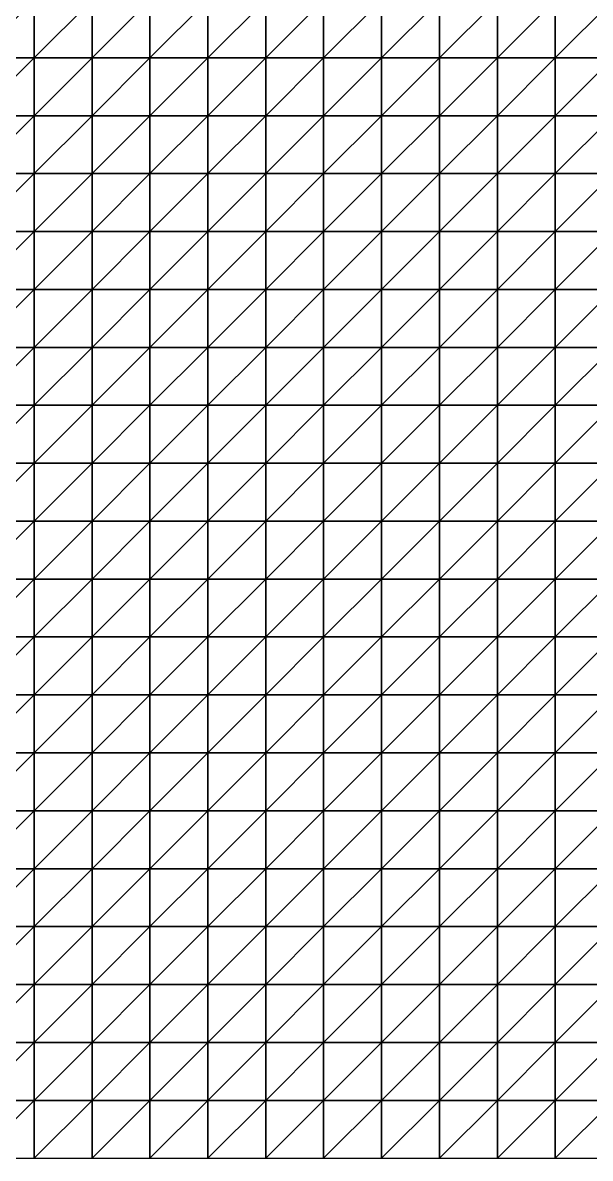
# Model space of a CAD drawing. Header units: metres. Extents: x 351000 to 353000, y 7455000 to 7457000.
# Drawn here: x 351245.1 to 351490.1, y 7455000 to 7455490.1 of the extents above; entities that cross this region are included whole.
import ezdxf

# ---------------------------------------------------------------- set-up
doc = ezdxf.new("R2010")
doc.units = ezdxf.units.M

msp = doc.modelspace()

# ---------------------------------------------------------------- linework, layer by layer
at = {"layer": 'BASE_OF_OXIDE_BOX'}
for points in [[(351225, 7455475, 1160.18), (351250, 7455475, 1161.74), (351250, 7455500, 1160.11)], [(351225, 7455475, 1160.18), (351250, 7455500, 1160.11), (351225, 7455500, 1158.8)], [(351250, 7455475, 1161.74), (351275, 7455475, 1166.23), (351275, 7455500, 1164.92)], [(351250, 7455475, 1161.74), (351275, 7455500, 1164.92), (351250, 7455500, 1160.11)], [(351275, 7455475, 1166.23), (351300, 7455475, 1173.02), (351300, 7455500, 1172.43)], [(351275, 7455475, 1166.23), (351300, 7455500, 1172.43), (351275, 7455500, 1164.92)], [(351300, 7455475, 1173.02), (351325, 7455475, 1180.7), (351325, 7455500, 1180.86)], [(351300, 7455475, 1173.02), (351325, 7455500, 1180.86), (351300, 7455500, 1172.43)], [(351325, 7455475, 1180.7), (351350, 7455475, 1187.52), (351350, 7455500, 1188.13)], [(351325, 7455475, 1180.7), (351350, 7455500, 1188.13), (351325, 7455500, 1180.86)], [(351350, 7455475, 1187.52), (351375, 7455475, 1192.04), (351375, 7455500, 1192.65)], [(351350, 7455475, 1187.52), (351375, 7455500, 1192.65), (351350, 7455500, 1188.13)], [(351375, 7455475, 1192.04), (351400, 7455475, 1193.83), (351400, 7455500, 1194)], [(351375, 7455475, 1192.04), (351400, 7455500, 1194), (351375, 7455500, 1192.65)], [(351400, 7455475, 1193.83), (351425, 7455475, 1193.56), (351425, 7455500, 1193.02)], [(351400, 7455475, 1193.83), (351425, 7455500, 1193.02), (351400, 7455500, 1194)], [(351425, 7455475, 1193.56), (351450, 7455475, 1192.74), (351450, 7455500, 1191.46)], [(351425, 7455475, 1193.56), (351450, 7455500, 1191.46), (351425, 7455500, 1193.02)], [(351450, 7455475, 1192.74), (351475, 7455475, 1192.99), (351475, 7455500, 1191.11)], [(351450, 7455475, 1192.74), (351475, 7455500, 1191.11), (351450, 7455500, 1191.46)], [(351475, 7455475, 1192.99), (351500, 7455475, 1195.15), (351500, 7455500, 1192.9)], [(351475, 7455475, 1192.99), (351500, 7455500, 1192.9), (351475, 7455500, 1191.11)], [(351225, 7455450, 1163.95), (351250, 7455450, 1165.42), (351250, 7455475, 1161.74)], [(351225, 7455450, 1163.95), (351250, 7455475, 1161.74), (351225, 7455475, 1160.18)], [(351250, 7455450, 1165.42), (351275, 7455450, 1169.06), (351275, 7455475, 1166.23)], [(351250, 7455450, 1165.42), (351275, 7455475, 1166.23), (351250, 7455475, 1161.74)], [(351275, 7455450, 1169.06), (351300, 7455450, 1174.51), (351300, 7455475, 1173.02)], [(351275, 7455450, 1169.06), (351300, 7455475, 1173.02), (351275, 7455475, 1166.23)], [(351300, 7455450, 1174.51), (351325, 7455450, 1180.74), (351325, 7455475, 1180.7)], [(351300, 7455450, 1174.51), (351325, 7455475, 1180.7), (351300, 7455475, 1173.02)], [(351325, 7455450, 1180.74), (351350, 7455450, 1186.4), (351350, 7455475, 1187.52)], [(351325, 7455450, 1180.74), (351350, 7455475, 1187.52), (351325, 7455475, 1180.7)], [(351350, 7455450, 1186.4), (351375, 7455450, 1190.33), (351375, 7455475, 1192.04)], [(351350, 7455450, 1186.4), (351375, 7455475, 1192.04), (351350, 7455475, 1187.52)], [(351375, 7455450, 1190.33), (351400, 7455450, 1192.14), (351400, 7455475, 1193.83)], [(351375, 7455450, 1190.33), (351400, 7455475, 1193.83), (351375, 7455475, 1192.04)], [(351400, 7455450, 1192.14), (351425, 7455450, 1192.4), (351425, 7455475, 1193.56)], [(351400, 7455450, 1192.14), (351425, 7455475, 1193.56), (351400, 7455475, 1193.83)], [(351425, 7455450, 1192.4), (351450, 7455450, 1192.43), (351450, 7455475, 1192.74)], [(351425, 7455450, 1192.4), (351450, 7455475, 1192.74), (351425, 7455475, 1193.56)], [(351450, 7455450, 1192.43), (351475, 7455450, 1193.63), (351475, 7455475, 1192.99)], [(351450, 7455450, 1192.43), (351475, 7455475, 1192.99), (351450, 7455475, 1192.74)], [(351475, 7455450, 1193.63), (351500, 7455450, 1196.74), (351500, 7455475, 1195.15)], [(351475, 7455450, 1193.63), (351500, 7455475, 1195.15), (351475, 7455475, 1192.99)], [(351225, 7455425, 1171.2), (351250, 7455425, 1172.38), (351250, 7455450, 1165.42)], [(351225, 7455425, 1171.2), (351250, 7455450, 1165.42), (351225, 7455450, 1163.95)], [(351250, 7455425, 1172.38), (351275, 7455425, 1174.76), (351275, 7455450, 1169.06)], [(351250, 7455425, 1172.38), (351275, 7455450, 1169.06), (351250, 7455450, 1165.42)], [(351275, 7455425, 1174.76), (351300, 7455425, 1178.23), (351300, 7455450, 1174.51)], [(351275, 7455425, 1174.76), (351300, 7455450, 1174.51), (351275, 7455450, 1169.06)], [(351300, 7455425, 1178.23), (351325, 7455425, 1182.22), (351325, 7455450, 1180.74)], [(351300, 7455425, 1178.23), (351325, 7455450, 1180.74), (351300, 7455450, 1174.51)], [(351325, 7455425, 1182.22), (351350, 7455425, 1185.86), (351350, 7455450, 1186.4)], [(351325, 7455425, 1182.22), (351350, 7455450, 1186.4), (351325, 7455450, 1180.74)], [(351350, 7455425, 1185.86), (351375, 7455425, 1188.37), (351375, 7455450, 1190.33)], [(351350, 7455425, 1185.86), (351375, 7455450, 1190.33), (351350, 7455450, 1186.4)], [(351375, 7455425, 1188.37), (351400, 7455425, 1189.51), (351400, 7455450, 1192.14)], [(351375, 7455425, 1188.37), (351400, 7455450, 1192.14), (351375, 7455450, 1190.33)], [(351400, 7455425, 1189.51), (351425, 7455425, 1189.81), (351425, 7455450, 1192.4)], [(351400, 7455425, 1189.51), (351425, 7455450, 1192.4), (351400, 7455450, 1192.14)], [(351425, 7455425, 1189.81), (351450, 7455425, 1190.44), (351450, 7455450, 1192.43)], [(351425, 7455425, 1189.81), (351450, 7455450, 1192.43), (351425, 7455450, 1192.4)], [(351450, 7455425, 1190.44), (351475, 7455425, 1192.59), (351475, 7455450, 1193.63)], [(351450, 7455425, 1190.44), (351475, 7455450, 1193.63), (351450, 7455450, 1192.43)], [(351475, 7455425, 1192.59), (351500, 7455425, 1196.85), (351500, 7455450, 1196.74)], [(351475, 7455425, 1192.59), (351500, 7455450, 1196.74), (351475, 7455450, 1193.63)], [(351225, 7455400, 1181.09), (351250, 7455400, 1182.04), (351250, 7455425, 1172.38)], [(351225, 7455400, 1181.09), (351250, 7455425, 1172.38), (351225, 7455425, 1171.2)], [(351250, 7455400, 1182.04), (351275, 7455400, 1183.03), (351275, 7455425, 1174.76)], [(351250, 7455400, 1182.04), (351275, 7455425, 1174.76), (351250, 7455425, 1172.38)], [(351275, 7455400, 1183.03), (351300, 7455400, 1184.21), (351300, 7455425, 1178.23)], [(351275, 7455400, 1183.03), (351300, 7455425, 1178.23), (351275, 7455425, 1174.76)], [(351300, 7455400, 1184.21), (351325, 7455400, 1185.47), (351325, 7455425, 1182.22)], [(351300, 7455400, 1184.21), (351325, 7455425, 1182.22), (351300, 7455425, 1178.23)], [(351325, 7455400, 1185.47), (351350, 7455400, 1186.52), (351350, 7455425, 1185.86)], [(351325, 7455400, 1185.47), (351350, 7455425, 1185.86), (351325, 7455425, 1182.22)], [(351350, 7455400, 1186.52), (351375, 7455400, 1187.01), (351375, 7455425, 1188.37)], [(351350, 7455400, 1186.52), (351375, 7455425, 1188.37), (351350, 7455425, 1185.86)], [(351375, 7455400, 1187.01), (351400, 7455400, 1186.93), (351400, 7455425, 1189.51)], [(351375, 7455400, 1187.01), (351400, 7455425, 1189.51), (351375, 7455425, 1188.37)], [(351400, 7455400, 1186.93), (351425, 7455400, 1186.83), (351425, 7455425, 1189.81)], [(351400, 7455400, 1186.93), (351425, 7455425, 1189.81), (351400, 7455425, 1189.51)], [(351425, 7455400, 1186.83), (351450, 7455400, 1187.69), (351450, 7455425, 1190.44)], [(351425, 7455400, 1186.83), (351450, 7455425, 1190.44), (351425, 7455425, 1189.81)], [(351450, 7455400, 1187.69), (351475, 7455400, 1190.53), (351475, 7455425, 1192.59)], [(351450, 7455400, 1187.69), (351475, 7455425, 1192.59), (351450, 7455425, 1190.44)], [(351475, 7455400, 1190.53), (351500, 7455400, 1195.73), (351500, 7455425, 1196.85)], [(351475, 7455400, 1190.53), (351500, 7455425, 1196.85), (351475, 7455425, 1192.59)], [(351225, 7455375, 1190.87), (351250, 7455375, 1191.92), (351250, 7455400, 1182.04)], [(351225, 7455375, 1190.87), (351250, 7455400, 1182.04), (351225, 7455400, 1181.09)], [(351250, 7455375, 1191.92), (351275, 7455375, 1191.82), (351275, 7455400, 1183.03)], [(351250, 7455375, 1191.92), (351275, 7455400, 1183.03), (351250, 7455400, 1182.04)], [(351275, 7455375, 1191.82), (351300, 7455375, 1190.85), (351300, 7455400, 1184.21)], [(351275, 7455375, 1191.82), (351300, 7455400, 1184.21), (351275, 7455400, 1183.03)], [(351300, 7455375, 1190.85), (351325, 7455375, 1189.68), (351325, 7455400, 1185.47)], [(351300, 7455375, 1190.85), (351325, 7455400, 1185.47), (351300, 7455400, 1184.21)], [(351325, 7455375, 1189.68), (351350, 7455375, 1188.27), (351350, 7455400, 1186.52)], [(351325, 7455375, 1189.68), (351350, 7455400, 1186.52), (351325, 7455400, 1185.47)], [(351350, 7455375, 1188.27), (351375, 7455375, 1186.85), (351375, 7455400, 1187.01)], [(351350, 7455375, 1188.27), (351375, 7455400, 1187.01), (351350, 7455400, 1186.52)], [(351375, 7455375, 1186.85), (351400, 7455375, 1185.64), (351400, 7455400, 1186.93)], [(351375, 7455375, 1186.85), (351400, 7455400, 1186.93), (351375, 7455400, 1187.01)], [(351400, 7455375, 1185.64), (351425, 7455375, 1185.16), (351425, 7455400, 1186.83)], [(351400, 7455375, 1185.64), (351425, 7455400, 1186.83), (351400, 7455400, 1186.93)], [(351425, 7455375, 1185.16), (351450, 7455375, 1186.19), (351450, 7455400, 1187.69)], [(351425, 7455375, 1185.16), (351450, 7455400, 1187.69), (351425, 7455400, 1186.83)], [(351450, 7455375, 1186.19), (351475, 7455375, 1189.51), (351475, 7455400, 1190.53)], [(351450, 7455375, 1186.19), (351475, 7455400, 1190.53), (351450, 7455400, 1187.69)], [(351475, 7455375, 1189.51), (351500, 7455375, 1195.31), (351500, 7455400, 1195.73)], [(351475, 7455375, 1189.51), (351500, 7455400, 1195.73), (351475, 7455400, 1190.53)], [(351225, 7455350, 1197.58), (351250, 7455350, 1199.2), (351250, 7455375, 1191.92)], [(351225, 7455350, 1197.58), (351250, 7455375, 1191.92), (351225, 7455375, 1190.87)], [(351250, 7455350, 1199.2), (351275, 7455350, 1198.66), (351275, 7455375, 1191.82)], [(351250, 7455350, 1199.2), (351275, 7455375, 1191.82), (351250, 7455375, 1191.92)], [(351275, 7455350, 1198.66), (351300, 7455350, 1196.51), (351300, 7455375, 1190.85)], [(351275, 7455350, 1198.66), (351300, 7455375, 1190.85), (351275, 7455375, 1191.82)], [(351300, 7455350, 1196.51), (351325, 7455350, 1193.61), (351325, 7455375, 1189.68)], [(351300, 7455350, 1196.51), (351325, 7455375, 1189.68), (351300, 7455375, 1190.85)], [(351325, 7455350, 1193.61), (351350, 7455350, 1190.71), (351350, 7455375, 1188.27)], [(351325, 7455350, 1193.61), (351350, 7455375, 1188.27), (351325, 7455375, 1189.68)], [(351350, 7455350, 1190.71), (351375, 7455350, 1188.33), (351375, 7455375, 1186.85)], [(351350, 7455350, 1190.71), (351375, 7455375, 1186.85), (351350, 7455375, 1188.27)], [(351375, 7455350, 1188.33), (351400, 7455350, 1186.85), (351400, 7455375, 1185.64)], [(351375, 7455350, 1188.33), (351400, 7455375, 1185.64), (351375, 7455375, 1186.85)], [(351400, 7455350, 1186.85), (351425, 7455350, 1186.67), (351425, 7455375, 1185.16)], [(351400, 7455350, 1186.85), (351425, 7455375, 1185.16), (351400, 7455375, 1185.64)], [(351425, 7455350, 1186.67), (351450, 7455350, 1188.28), (351450, 7455375, 1186.19)], [(351425, 7455350, 1186.67), (351450, 7455375, 1186.19), (351425, 7455375, 1185.16)], [(351450, 7455350, 1188.28), (351475, 7455350, 1192.13), (351475, 7455375, 1189.51)], [(351450, 7455350, 1188.28), (351475, 7455375, 1189.51), (351450, 7455375, 1186.19)], [(351475, 7455350, 1192.13), (351500, 7455350, 1198.22), (351500, 7455375, 1195.31)], [(351475, 7455350, 1192.13), (351500, 7455375, 1195.31), (351475, 7455375, 1189.51)], [(351225, 7455325, 1200.04), (351250, 7455325, 1202.66), (351250, 7455350, 1199.2)], [(351225, 7455325, 1200.04), (351250, 7455350, 1199.2), (351225, 7455350, 1197.58)], [(351250, 7455325, 1202.66), (351275, 7455325, 1202.39), (351275, 7455350, 1198.66)], [(351250, 7455325, 1202.66), (351275, 7455350, 1198.66), (351250, 7455350, 1199.2)], [(351275, 7455325, 1202.39), (351300, 7455325, 1199.99), (351300, 7455350, 1196.51)], [(351275, 7455325, 1202.39), (351300, 7455350, 1196.51), (351275, 7455350, 1198.66)], [(351300, 7455325, 1199.99), (351325, 7455325, 1196.68), (351325, 7455350, 1193.61)], [(351300, 7455325, 1199.99), (351325, 7455350, 1193.61), (351300, 7455350, 1196.51)], [(351325, 7455325, 1196.68), (351350, 7455325, 1193.65), (351350, 7455350, 1190.71)], [(351325, 7455325, 1196.68), (351350, 7455350, 1190.71), (351325, 7455350, 1193.61)], [(351350, 7455325, 1193.65), (351375, 7455325, 1191.72), (351375, 7455350, 1188.33)], [(351350, 7455325, 1193.65), (351375, 7455350, 1188.33), (351350, 7455350, 1190.71)], [(351375, 7455325, 1191.72), (351400, 7455325, 1191.25), (351400, 7455350, 1186.85)], [(351375, 7455325, 1191.72), (351400, 7455350, 1186.85), (351375, 7455350, 1188.33)], [(351400, 7455325, 1191.25), (351425, 7455325, 1192.39), (351425, 7455350, 1186.67)], [(351400, 7455325, 1191.25), (351425, 7455350, 1186.67), (351400, 7455350, 1186.85)], [(351425, 7455325, 1192.39), (351450, 7455325, 1195.23), (351450, 7455350, 1188.28)], [(351425, 7455325, 1192.39), (351450, 7455350, 1188.28), (351425, 7455350, 1186.67)], [(351450, 7455325, 1195.23), (351475, 7455325, 1199.82), (351475, 7455350, 1192.13)], [(351450, 7455325, 1195.23), (351475, 7455350, 1192.13), (351450, 7455350, 1188.28)], [(351475, 7455325, 1199.82), (351500, 7455325, 1205.96), (351500, 7455350, 1198.22)], [(351475, 7455325, 1199.82), (351500, 7455350, 1198.22), (351475, 7455350, 1192.13)], [(351225, 7455300, 1199.83), (351250, 7455300, 1203.57), (351250, 7455325, 1202.66)], [(351225, 7455300, 1199.83), (351250, 7455325, 1202.66), (351225, 7455325, 1200.04)], [(351250, 7455300, 1203.57), (351275, 7455300, 1203.99), (351275, 7455325, 1202.39)], [(351250, 7455300, 1203.57), (351275, 7455325, 1202.39), (351250, 7455325, 1202.66)], [(351275, 7455300, 1203.99), (351300, 7455300, 1202.02), (351300, 7455325, 1199.99)], [(351275, 7455300, 1203.99), (351300, 7455325, 1199.99), (351275, 7455325, 1202.39)], [(351300, 7455300, 1202.02), (351325, 7455300, 1199.25), (351325, 7455325, 1196.68)], [(351300, 7455300, 1202.02), (351325, 7455325, 1196.68), (351300, 7455325, 1199.99)], [(351325, 7455300, 1199.25), (351350, 7455300, 1197.21), (351350, 7455325, 1193.65)], [(351325, 7455300, 1199.25), (351350, 7455325, 1193.65), (351325, 7455325, 1196.68)], [(351350, 7455300, 1197.21), (351375, 7455300, 1196.84), (351375, 7455325, 1191.72)], [(351350, 7455300, 1197.21), (351375, 7455325, 1191.72), (351350, 7455325, 1193.65)], [(351375, 7455300, 1196.84), (351400, 7455300, 1198.38), (351400, 7455325, 1191.25)], [(351375, 7455300, 1196.84), (351400, 7455325, 1191.25), (351375, 7455325, 1191.72)], [(351400, 7455300, 1198.38), (351425, 7455300, 1201.6), (351425, 7455325, 1192.39)], [(351400, 7455300, 1198.38), (351425, 7455325, 1192.39), (351400, 7455325, 1191.25)], [(351425, 7455300, 1201.6), (351450, 7455300, 1206.08), (351450, 7455325, 1195.23)], [(351425, 7455300, 1201.6), (351450, 7455325, 1195.23), (351425, 7455325, 1192.39)], [(351450, 7455300, 1206.08), (351475, 7455300, 1211.46), (351475, 7455325, 1199.82)], [(351450, 7455300, 1206.08), (351475, 7455325, 1199.82), (351450, 7455325, 1195.23)], [(351475, 7455300, 1211.46), (351500, 7455300, 1217.31), (351500, 7455325, 1205.96)], [(351475, 7455300, 1211.46), (351500, 7455325, 1205.96), (351475, 7455325, 1199.82)], [(351225, 7455275, 1200.03), (351250, 7455275, 1204.59), (351250, 7455300, 1203.57)], [(351225, 7455275, 1200.03), (351250, 7455300, 1203.57), (351225, 7455300, 1199.83)], [(351250, 7455275, 1204.59), (351275, 7455275, 1205.55), (351275, 7455300, 1203.99)], [(351250, 7455275, 1204.59), (351275, 7455300, 1203.99), (351250, 7455300, 1203.57)], [(351275, 7455275, 1205.55), (351300, 7455275, 1204.07), (351300, 7455300, 1202.02)], [(351275, 7455275, 1205.55), (351300, 7455300, 1202.02), (351275, 7455300, 1203.99)], [(351300, 7455275, 1204.07), (351325, 7455275, 1202.07), (351325, 7455300, 1199.25)], [(351300, 7455275, 1204.07), (351325, 7455300, 1199.25), (351300, 7455300, 1202.02)], [(351325, 7455275, 1202.07), (351350, 7455275, 1201.31), (351350, 7455300, 1197.21)], [(351325, 7455275, 1202.07), (351350, 7455300, 1197.21), (351325, 7455300, 1199.25)], [(351350, 7455275, 1201.31), (351375, 7455275, 1202.77), (351375, 7455300, 1196.84)], [(351350, 7455275, 1201.31), (351375, 7455300, 1196.84), (351350, 7455300, 1197.21)], [(351375, 7455275, 1202.77), (351400, 7455275, 1206.49), (351400, 7455300, 1198.38)], [(351375, 7455275, 1202.77), (351400, 7455300, 1198.38), (351375, 7455300, 1196.84)], [(351400, 7455275, 1206.49), (351425, 7455275, 1211.76), (351425, 7455300, 1201.6)], [(351400, 7455275, 1206.49), (351425, 7455300, 1201.6), (351400, 7455300, 1198.38)], [(351425, 7455275, 1211.76), (351450, 7455275, 1217.66), (351450, 7455300, 1206.08)], [(351425, 7455275, 1211.76), (351450, 7455300, 1206.08), (351425, 7455300, 1201.6)], [(351450, 7455275, 1217.66), (351475, 7455275, 1223.42), (351475, 7455300, 1211.46)], [(351450, 7455275, 1217.66), (351475, 7455300, 1211.46), (351450, 7455300, 1206.08)], [(351475, 7455275, 1223.42), (351500, 7455275, 1228.52), (351500, 7455300, 1217.31)], [(351475, 7455275, 1223.42), (351500, 7455300, 1217.31), (351475, 7455300, 1211.46)], [(351225, 7455250, 1202.89), (351250, 7455250, 1207.57), (351250, 7455275, 1204.59)], [(351225, 7455250, 1202.89), (351250, 7455275, 1204.59), (351225, 7455275, 1200.03)], [(351250, 7455250, 1207.57), (351275, 7455250, 1208.44), (351275, 7455275, 1205.55)], [(351250, 7455250, 1207.57), (351275, 7455275, 1205.55), (351250, 7455275, 1204.59)], [(351275, 7455250, 1208.44), (351300, 7455250, 1206.92), (351300, 7455275, 1204.07)], [(351275, 7455250, 1208.44), (351300, 7455275, 1204.07), (351275, 7455275, 1205.55)], [(351300, 7455250, 1206.92), (351325, 7455250, 1205.19), (351325, 7455275, 1202.07)], [(351300, 7455250, 1206.92), (351325, 7455275, 1202.07), (351300, 7455275, 1204.07)], [(351325, 7455250, 1205.19), (351350, 7455250, 1205.2), (351350, 7455275, 1201.31)], [(351325, 7455250, 1205.19), (351350, 7455275, 1201.31), (351325, 7455275, 1202.07)], [(351350, 7455250, 1205.2), (351375, 7455250, 1207.91), (351375, 7455275, 1202.77)], [(351350, 7455250, 1205.2), (351375, 7455275, 1202.77), (351350, 7455275, 1201.31)], [(351375, 7455250, 1207.91), (351400, 7455250, 1213.08), (351400, 7455275, 1206.49)], [(351375, 7455250, 1207.91), (351400, 7455275, 1206.49), (351375, 7455275, 1202.77)], [(351400, 7455250, 1213.08), (351425, 7455250, 1219.58), (351425, 7455275, 1211.76)], [(351400, 7455250, 1213.08), (351425, 7455275, 1211.76), (351400, 7455275, 1206.49)], [(351425, 7455250, 1219.58), (351450, 7455250, 1226.04), (351450, 7455275, 1217.66)], [(351425, 7455250, 1219.58), (351450, 7455275, 1217.66), (351425, 7455275, 1211.76)], [(351450, 7455250, 1226.04), (351475, 7455250, 1231.41), (351475, 7455275, 1223.42)], [(351450, 7455250, 1226.04), (351475, 7455275, 1223.42), (351450, 7455275, 1217.66)], [(351475, 7455250, 1231.41), (351500, 7455250, 1235.17), (351500, 7455275, 1228.52)], [(351475, 7455250, 1231.41), (351500, 7455275, 1228.52), (351475, 7455275, 1223.42)], [(351225, 7455225, 1207.87), (351250, 7455225, 1211.88), (351250, 7455250, 1207.57)], [(351225, 7455225, 1207.87), (351250, 7455250, 1207.57), (351225, 7455250, 1202.89)], [(351250, 7455225, 1211.88), (351275, 7455225, 1211.95), (351275, 7455250, 1208.44)], [(351250, 7455225, 1211.88), (351275, 7455250, 1208.44), (351250, 7455250, 1207.57)], [(351275, 7455225, 1211.95), (351300, 7455225, 1209.72), (351300, 7455250, 1206.92)], [(351275, 7455225, 1211.95), (351300, 7455250, 1206.92), (351275, 7455250, 1208.44)], [(351300, 7455225, 1209.72), (351325, 7455225, 1207.57), (351325, 7455250, 1205.19)], [(351300, 7455225, 1209.72), (351325, 7455250, 1205.19), (351300, 7455250, 1206.92)], [(351325, 7455225, 1207.57), (351350, 7455225, 1207.55), (351350, 7455250, 1205.2)], [(351325, 7455225, 1207.57), (351350, 7455250, 1205.2), (351325, 7455250, 1205.19)], [(351350, 7455225, 1207.55), (351375, 7455225, 1210.56), (351375, 7455250, 1207.91)], [(351350, 7455225, 1207.55), (351375, 7455250, 1207.91), (351350, 7455250, 1205.2)], [(351375, 7455225, 1210.56), (351400, 7455225, 1216.09), (351400, 7455250, 1213.08)], [(351375, 7455225, 1210.56), (351400, 7455250, 1213.08), (351375, 7455250, 1207.91)], [(351400, 7455225, 1216.09), (351425, 7455225, 1222.67), (351425, 7455250, 1219.58)], [(351400, 7455225, 1216.09), (351425, 7455250, 1219.58), (351400, 7455250, 1213.08)], [(351425, 7455225, 1222.67), (351450, 7455225, 1228.63), (351450, 7455250, 1226.04)], [(351425, 7455225, 1222.67), (351450, 7455250, 1226.04), (351425, 7455250, 1219.58)], [(351450, 7455225, 1228.63), (351475, 7455225, 1232.8), (351475, 7455250, 1231.41)], [(351450, 7455225, 1228.63), (351475, 7455250, 1231.41), (351450, 7455250, 1226.04)], [(351475, 7455225, 1232.8), (351500, 7455225, 1234.8), (351500, 7455250, 1235.17)], [(351475, 7455225, 1232.8), (351500, 7455250, 1235.17), (351475, 7455250, 1231.41)], [(351225, 7455200, 1211.73), (351250, 7455200, 1214.6), (351250, 7455225, 1211.88)], [(351225, 7455200, 1211.73), (351250, 7455225, 1211.88), (351225, 7455225, 1207.87)], [(351250, 7455200, 1214.6), (351275, 7455200, 1213.55), (351275, 7455225, 1211.95)], [(351250, 7455200, 1214.6), (351275, 7455225, 1211.95), (351250, 7455225, 1211.88)], [(351275, 7455200, 1213.55), (351300, 7455200, 1210.39), (351300, 7455225, 1209.72)], [(351275, 7455200, 1213.55), (351300, 7455225, 1209.72), (351275, 7455225, 1211.95)], [(351300, 7455200, 1210.39), (351325, 7455200, 1207.56), (351325, 7455225, 1207.57)], [(351300, 7455200, 1210.39), (351325, 7455225, 1207.57), (351300, 7455225, 1209.72)], [(351325, 7455200, 1207.56), (351350, 7455200, 1207.12), (351350, 7455225, 1207.55)], [(351325, 7455200, 1207.56), (351350, 7455225, 1207.55), (351325, 7455225, 1207.57)], [(351350, 7455200, 1207.12), (351375, 7455200, 1209.82), (351375, 7455225, 1210.56)], [(351350, 7455200, 1207.12), (351375, 7455225, 1210.56), (351350, 7455225, 1207.55)], [(351375, 7455200, 1209.82), (351400, 7455200, 1214.95), (351400, 7455225, 1216.09)], [(351375, 7455200, 1209.82), (351400, 7455225, 1216.09), (351375, 7455225, 1210.56)], [(351400, 7455200, 1214.95), (351425, 7455200, 1220.81), (351425, 7455225, 1222.67)], [(351400, 7455200, 1214.95), (351425, 7455225, 1222.67), (351400, 7455225, 1216.09)], [(351425, 7455200, 1220.81), (351450, 7455200, 1225.56), (351450, 7455225, 1228.63)], [(351425, 7455200, 1220.81), (351450, 7455225, 1228.63), (351425, 7455225, 1222.67)], [(351450, 7455200, 1225.56), (351475, 7455200, 1228.08), (351475, 7455225, 1232.8)], [(351450, 7455200, 1225.56), (351475, 7455225, 1232.8), (351450, 7455225, 1228.63)], [(351475, 7455200, 1228.08), (351500, 7455200, 1228.29), (351500, 7455225, 1234.8)], [(351475, 7455200, 1228.08), (351500, 7455225, 1234.8), (351475, 7455225, 1232.8)], [(351225, 7455175, 1210.72), (351250, 7455175, 1212.51), (351250, 7455200, 1214.6)], [(351225, 7455175, 1210.72), (351250, 7455200, 1214.6), (351225, 7455200, 1211.73)], [(351250, 7455175, 1212.51), (351275, 7455175, 1210.7), (351275, 7455200, 1213.55)], [(351250, 7455175, 1212.51), (351275, 7455200, 1213.55), (351250, 7455200, 1214.6)], [(351275, 7455175, 1210.7), (351300, 7455175, 1207.1), (351300, 7455200, 1210.39)], [(351275, 7455175, 1210.7), (351300, 7455200, 1210.39), (351275, 7455200, 1213.55)], [(351300, 7455175, 1207.1), (351325, 7455175, 1204.08), (351325, 7455200, 1207.56)], [(351300, 7455175, 1207.1), (351325, 7455200, 1207.56), (351300, 7455200, 1210.39)], [(351325, 7455175, 1204.08), (351350, 7455175, 1203.53), (351350, 7455200, 1207.12)], [(351325, 7455175, 1204.08), (351350, 7455200, 1207.12), (351325, 7455200, 1207.56)], [(351350, 7455175, 1203.53), (351375, 7455175, 1206.04), (351375, 7455200, 1209.82)], [(351350, 7455175, 1203.53), (351375, 7455200, 1209.82), (351350, 7455200, 1207.12)], [(351375, 7455175, 1206.04), (351400, 7455175, 1210.71), (351400, 7455200, 1214.95)], [(351375, 7455175, 1206.04), (351400, 7455200, 1214.95), (351375, 7455200, 1209.82)], [(351400, 7455175, 1210.71), (351425, 7455175, 1215.71), (351425, 7455200, 1220.81)], [(351400, 7455175, 1210.71), (351425, 7455200, 1220.81), (351400, 7455200, 1214.95)], [(351425, 7455175, 1215.71), (351450, 7455175, 1219.2), (351450, 7455200, 1225.56)], [(351425, 7455175, 1215.71), (351450, 7455200, 1225.56), (351425, 7455200, 1220.81)], [(351450, 7455175, 1219.2), (351475, 7455175, 1220.22), (351475, 7455200, 1228.08)], [(351450, 7455175, 1219.2), (351475, 7455200, 1228.08), (351450, 7455200, 1225.56)], [(351475, 7455175, 1220.22), (351500, 7455175, 1219.02), (351500, 7455200, 1228.29)], [(351475, 7455175, 1220.22), (351500, 7455200, 1228.29), (351475, 7455200, 1228.08)], [(351225, 7455150, 1203.29), (351250, 7455150, 1204.51), (351250, 7455175, 1212.51)], [(351225, 7455150, 1203.29), (351250, 7455175, 1212.51), (351225, 7455175, 1210.72)], [(351250, 7455150, 1204.51), (351275, 7455150, 1202.75), (351275, 7455175, 1210.7)], [(351250, 7455150, 1204.51), (351275, 7455175, 1210.7), (351250, 7455175, 1212.51)], [(351275, 7455150, 1202.75), (351300, 7455150, 1199.66), (351300, 7455175, 1207.1)], [(351275, 7455150, 1202.75), (351300, 7455175, 1207.1), (351275, 7455175, 1210.7)], [(351300, 7455150, 1199.66), (351325, 7455150, 1197.37), (351325, 7455175, 1204.08)], [(351300, 7455150, 1199.66), (351325, 7455175, 1204.08), (351300, 7455175, 1207.1)], [(351325, 7455150, 1197.37), (351350, 7455150, 1197.49), (351350, 7455175, 1203.53)], [(351325, 7455150, 1197.37), (351350, 7455175, 1203.53), (351325, 7455175, 1204.08)], [(351350, 7455150, 1197.49), (351375, 7455150, 1200.4), (351375, 7455175, 1206.04)], [(351350, 7455150, 1197.49), (351375, 7455175, 1206.04), (351350, 7455175, 1203.53)], [(351375, 7455150, 1200.4), (351400, 7455150, 1205.05), (351400, 7455175, 1210.71)], [(351375, 7455150, 1200.4), (351400, 7455175, 1210.71), (351375, 7455175, 1206.04)], [(351400, 7455150, 1205.05), (351425, 7455150, 1209.59), (351425, 7455175, 1215.71)], [(351400, 7455150, 1205.05), (351425, 7455175, 1215.71), (351400, 7455175, 1210.71)], [(351425, 7455150, 1209.59), (351450, 7455150, 1212.29), (351450, 7455175, 1219.2)], [(351425, 7455150, 1209.59), (351450, 7455175, 1219.2), (351425, 7455175, 1215.71)], [(351450, 7455150, 1212.29), (351475, 7455150, 1212.39), (351475, 7455175, 1220.22)], [(351450, 7455150, 1212.29), (351475, 7455175, 1220.22), (351450, 7455175, 1219.2)], [(351475, 7455150, 1212.39), (351500, 7455150, 1210.49), (351500, 7455175, 1219.02)], [(351475, 7455150, 1212.39), (351500, 7455175, 1219.02), (351475, 7455175, 1220.22)], [(351225, 7455125, 1191.4), (351250, 7455125, 1192.63), (351250, 7455150, 1204.51)], [(351225, 7455125, 1191.4), (351250, 7455150, 1204.51), (351225, 7455150, 1203.29)], [(351250, 7455125, 1192.63), (351275, 7455125, 1191.65), (351275, 7455150, 1202.75)], [(351250, 7455125, 1192.63), (351275, 7455150, 1202.75), (351250, 7455150, 1204.51)], [(351275, 7455125, 1191.65), (351300, 7455125, 1189.83), (351300, 7455150, 1199.66)], [(351275, 7455125, 1191.65), (351300, 7455150, 1199.66), (351275, 7455150, 1202.75)], [(351300, 7455125, 1189.83), (351325, 7455125, 1188.93), (351325, 7455150, 1197.37)], [(351300, 7455125, 1189.83), (351325, 7455150, 1197.37), (351300, 7455150, 1199.66)], [(351325, 7455125, 1188.93), (351350, 7455125, 1190.24), (351350, 7455150, 1197.49)], [(351325, 7455125, 1188.93), (351350, 7455150, 1197.49), (351325, 7455150, 1197.37)], [(351350, 7455125, 1190.24), (351375, 7455125, 1193.92), (351375, 7455150, 1200.4)], [(351350, 7455125, 1190.24), (351375, 7455150, 1200.4), (351350, 7455150, 1197.49)], [(351375, 7455125, 1193.92), (351400, 7455125, 1198.91), (351400, 7455150, 1205.05)], [(351375, 7455125, 1193.92), (351400, 7455150, 1205.05), (351375, 7455150, 1200.4)], [(351400, 7455125, 1198.91), (351425, 7455125, 1203.4), (351425, 7455150, 1209.59)], [(351400, 7455125, 1198.91), (351425, 7455150, 1209.59), (351400, 7455150, 1205.05)], [(351425, 7455125, 1203.4), (351450, 7455125, 1205.85), (351450, 7455150, 1212.29)], [(351425, 7455125, 1203.4), (351450, 7455150, 1212.29), (351425, 7455150, 1209.59)], [(351450, 7455125, 1205.85), (351475, 7455125, 1205.72), (351475, 7455150, 1212.39)], [(351450, 7455125, 1205.85), (351475, 7455150, 1212.39), (351450, 7455150, 1212.29)], [(351475, 7455125, 1205.72), (351500, 7455125, 1203.86), (351500, 7455150, 1210.49)], [(351475, 7455125, 1205.72), (351500, 7455150, 1210.49), (351475, 7455150, 1212.39)], [(351225, 7455100, 1179.53), (351250, 7455100, 1180.96), (351250, 7455125, 1192.63)], [(351225, 7455100, 1179.53), (351250, 7455125, 1192.63), (351225, 7455125, 1191.4)], [(351250, 7455100, 1180.96), (351275, 7455100, 1180.88), (351275, 7455125, 1191.65)], [(351250, 7455100, 1180.96), (351275, 7455125, 1191.65), (351250, 7455125, 1192.63)], [(351275, 7455100, 1180.88), (351300, 7455100, 1180.28), (351300, 7455125, 1189.83)], [(351275, 7455100, 1180.88), (351300, 7455125, 1189.83), (351275, 7455125, 1191.65)], [(351300, 7455100, 1180.28), (351325, 7455100, 1180.54), (351325, 7455125, 1188.93)], [(351300, 7455100, 1180.28), (351325, 7455125, 1188.93), (351300, 7455125, 1189.83)], [(351325, 7455100, 1180.54), (351350, 7455100, 1182.69), (351350, 7455125, 1190.24)], [(351325, 7455100, 1180.54), (351350, 7455125, 1190.24), (351325, 7455125, 1188.93)], [(351350, 7455100, 1182.69), (351375, 7455100, 1186.78), (351375, 7455125, 1193.92)], [(351350, 7455100, 1182.69), (351375, 7455125, 1193.92), (351350, 7455125, 1190.24)], [(351375, 7455100, 1186.78), (351400, 7455100, 1191.81), (351400, 7455125, 1198.91)], [(351375, 7455100, 1186.78), (351400, 7455125, 1198.91), (351375, 7455125, 1193.92)], [(351400, 7455100, 1191.81), (351425, 7455100, 1196.2), (351425, 7455125, 1203.4)], [(351400, 7455100, 1191.81), (351425, 7455125, 1203.4), (351400, 7455125, 1198.91)], [(351425, 7455100, 1196.2), (351450, 7455100, 1198.62), (351450, 7455125, 1205.85)], [(351425, 7455100, 1196.2), (351450, 7455125, 1205.85), (351425, 7455125, 1203.4)], [(351450, 7455100, 1198.62), (351475, 7455100, 1198.75), (351475, 7455125, 1205.72)], [(351450, 7455100, 1198.62), (351475, 7455125, 1205.72), (351450, 7455125, 1205.85)], [(351475, 7455100, 1198.75), (351500, 7455100, 1197.55), (351500, 7455125, 1203.86)], [(351475, 7455100, 1198.75), (351500, 7455125, 1203.86), (351475, 7455125, 1205.72)], [(351225, 7455075, 1171.88), (351250, 7455075, 1173.21), (351250, 7455100, 1180.96)], [(351225, 7455075, 1171.88), (351250, 7455100, 1180.96), (351225, 7455100, 1179.53)], [(351250, 7455075, 1173.21), (351275, 7455075, 1173.37), (351275, 7455100, 1180.88)], [(351250, 7455075, 1173.21), (351275, 7455100, 1180.88), (351250, 7455100, 1180.96)], [(351275, 7455075, 1173.37), (351300, 7455075, 1173.06), (351300, 7455100, 1180.28)], [(351275, 7455075, 1173.37), (351300, 7455100, 1180.28), (351275, 7455100, 1180.88)], [(351300, 7455075, 1173.06), (351325, 7455075, 1173.33), (351325, 7455100, 1180.54)], [(351300, 7455075, 1173.06), (351325, 7455100, 1180.54), (351300, 7455100, 1180.28)], [(351325, 7455075, 1173.33), (351350, 7455075, 1175.07), (351350, 7455100, 1182.69)], [(351325, 7455075, 1173.33), (351350, 7455100, 1182.69), (351325, 7455100, 1180.54)], [(351350, 7455075, 1175.07), (351375, 7455075, 1178.39), (351375, 7455100, 1186.78)], [(351350, 7455075, 1175.07), (351375, 7455100, 1186.78), (351350, 7455100, 1182.69)], [(351375, 7455075, 1178.39), (351400, 7455075, 1182.54), (351400, 7455100, 1191.81)], [(351375, 7455075, 1178.39), (351400, 7455100, 1191.81), (351375, 7455100, 1186.78)], [(351400, 7455075, 1182.54), (351425, 7455075, 1186.26), (351425, 7455100, 1196.2)], [(351400, 7455075, 1182.54), (351425, 7455100, 1196.2), (351400, 7455100, 1191.81)], [(351425, 7455075, 1186.26), (351450, 7455075, 1188.48), (351450, 7455100, 1198.62)], [(351425, 7455075, 1186.26), (351450, 7455100, 1198.62), (351425, 7455100, 1196.2)], [(351450, 7455075, 1188.48), (351475, 7455075, 1189.06), (351475, 7455100, 1198.75)], [(351450, 7455075, 1188.48), (351475, 7455100, 1198.75), (351450, 7455100, 1198.62)], [(351475, 7455075, 1189.06), (351500, 7455075, 1188.95), (351500, 7455100, 1197.55)], [(351475, 7455075, 1189.06), (351500, 7455100, 1197.55), (351475, 7455100, 1198.75)], [(351225, 7455050, 1169.96), (351250, 7455050, 1170.57), (351250, 7455075, 1173.21)], [(351225, 7455050, 1169.96), (351250, 7455075, 1173.21), (351225, 7455075, 1171.88)], [(351250, 7455050, 1170.57), (351275, 7455050, 1169.99), (351275, 7455075, 1173.37)], [(351250, 7455050, 1170.57), (351275, 7455075, 1173.37), (351250, 7455075, 1173.21)], [(351275, 7455050, 1169.99), (351300, 7455050, 1168.65), (351300, 7455075, 1173.06)], [(351275, 7455050, 1169.99), (351300, 7455075, 1173.06), (351275, 7455075, 1173.37)], [(351300, 7455050, 1168.65), (351325, 7455050, 1167.47), (351325, 7455075, 1173.33)], [(351300, 7455050, 1168.65), (351325, 7455075, 1173.33), (351300, 7455075, 1173.06)], [(351325, 7455050, 1167.47), (351350, 7455050, 1167.3), (351350, 7455075, 1175.07)], [(351325, 7455050, 1167.47), (351350, 7455075, 1175.07), (351325, 7455075, 1173.33)], [(351350, 7455050, 1167.3), (351375, 7455050, 1168.51), (351375, 7455075, 1178.39)], [(351350, 7455050, 1167.3), (351375, 7455075, 1178.39), (351350, 7455075, 1175.07)], [(351375, 7455050, 1168.51), (351400, 7455050, 1170.71), (351400, 7455075, 1182.54)], [(351375, 7455050, 1168.51), (351400, 7455075, 1182.54), (351375, 7455075, 1178.39)], [(351400, 7455050, 1170.71), (351425, 7455050, 1173.05), (351425, 7455075, 1186.26)], [(351400, 7455050, 1170.71), (351425, 7455075, 1186.26), (351400, 7455075, 1182.54)], [(351425, 7455050, 1173.05), (351450, 7455050, 1174.77), (351450, 7455075, 1188.48)], [(351425, 7455050, 1173.05), (351450, 7455075, 1188.48), (351425, 7455075, 1186.26)], [(351450, 7455050, 1174.77), (351475, 7455050, 1175.81), (351475, 7455075, 1189.06)], [(351450, 7455050, 1174.77), (351475, 7455075, 1189.06), (351450, 7455075, 1188.48)], [(351475, 7455050, 1175.81), (351500, 7455050, 1177.04), (351500, 7455075, 1188.95)], [(351475, 7455050, 1175.81), (351500, 7455075, 1188.95), (351475, 7455075, 1189.06)], [(351225, 7455025, 1172.07), (351250, 7455025, 1171.52), (351250, 7455050, 1170.57)], [(351225, 7455025, 1172.07), (351250, 7455050, 1170.57), (351225, 7455050, 1169.96)], [(351250, 7455025, 1171.52), (351275, 7455025, 1169.53), (351275, 7455050, 1169.99)], [(351250, 7455025, 1171.52), (351275, 7455050, 1169.99), (351250, 7455050, 1170.57)], [(351275, 7455025, 1169.53), (351300, 7455025, 1166.35), (351300, 7455050, 1168.65)], [(351275, 7455025, 1169.53), (351300, 7455050, 1168.65), (351275, 7455050, 1169.99)], [(351300, 7455025, 1166.35), (351325, 7455025, 1162.82), (351325, 7455050, 1167.47)], [(351300, 7455025, 1166.35), (351325, 7455050, 1167.47), (351300, 7455050, 1168.65)], [(351325, 7455025, 1162.82), (351350, 7455025, 1159.92), (351350, 7455050, 1167.3)], [(351325, 7455025, 1162.82), (351350, 7455050, 1167.3), (351325, 7455050, 1167.47)], [(351350, 7455025, 1159.92), (351375, 7455025, 1158.32), (351375, 7455050, 1168.51)], [(351350, 7455025, 1159.92), (351375, 7455050, 1168.51), (351350, 7455050, 1167.3)], [(351375, 7455025, 1158.32), (351400, 7455025, 1158.07), (351400, 7455050, 1170.71)], [(351375, 7455025, 1158.32), (351400, 7455050, 1170.71), (351375, 7455050, 1168.51)], [(351400, 7455025, 1158.07), (351425, 7455025, 1158.73), (351425, 7455050, 1173.05)], [(351400, 7455025, 1158.07), (351425, 7455050, 1173.05), (351400, 7455050, 1170.71)], [(351425, 7455025, 1158.73), (351450, 7455025, 1159.83), (351450, 7455050, 1174.77)], [(351425, 7455025, 1158.73), (351450, 7455050, 1174.77), (351425, 7455050, 1173.05)], [(351450, 7455025, 1159.83), (351475, 7455025, 1161.33), (351475, 7455050, 1175.81)], [(351450, 7455025, 1159.83), (351475, 7455050, 1175.81), (351450, 7455050, 1174.77)], [(351475, 7455025, 1161.33), (351500, 7455025, 1163.93), (351500, 7455050, 1177.04)], [(351475, 7455025, 1161.33), (351500, 7455050, 1177.04), (351475, 7455050, 1175.81)], [(351225, 7455000, 1174.96), (351250, 7455000, 1173.43), (351250, 7455025, 1171.52)], [(351225, 7455000, 1174.96), (351250, 7455025, 1171.52), (351225, 7455025, 1172.07)], [(351250, 7455000, 1173.43), (351275, 7455000, 1170.18), (351275, 7455025, 1169.53)], [(351250, 7455000, 1173.43), (351275, 7455025, 1169.53), (351250, 7455025, 1171.52)], [(351275, 7455000, 1170.18), (351300, 7455000, 1165.38), (351300, 7455025, 1166.35)], [(351275, 7455000, 1170.18), (351300, 7455025, 1166.35), (351275, 7455025, 1169.53)], [(351300, 7455000, 1165.38), (351325, 7455000, 1159.8), (351325, 7455025, 1162.82)], [(351300, 7455000, 1165.38), (351325, 7455025, 1162.82), (351300, 7455025, 1166.35)], [(351325, 7455000, 1159.8), (351350, 7455000, 1154.55), (351350, 7455025, 1159.92)], [(351325, 7455000, 1159.8), (351350, 7455025, 1159.92), (351325, 7455025, 1162.82)], [(351350, 7455000, 1154.55), (351375, 7455000, 1150.57), (351375, 7455025, 1158.32)], [(351350, 7455000, 1154.55), (351375, 7455025, 1158.32), (351350, 7455025, 1159.92)], [(351375, 7455000, 1150.57), (351400, 7455000, 1148.31), (351400, 7455025, 1158.07)], [(351375, 7455000, 1150.57), (351400, 7455025, 1158.07), (351375, 7455025, 1158.32)], [(351400, 7455000, 1148.31), (351425, 7455000, 1147.67), (351425, 7455025, 1158.73)], [(351400, 7455000, 1148.31), (351425, 7455025, 1158.73), (351400, 7455025, 1158.07)], [(351425, 7455000, 1147.67), (351450, 7455000, 1148.35), (351450, 7455025, 1159.83)], [(351425, 7455000, 1147.67), (351450, 7455025, 1159.83), (351425, 7455025, 1158.73)], [(351450, 7455000, 1148.35), (351475, 7455000, 1150.28), (351475, 7455025, 1161.33)], [(351450, 7455000, 1148.35), (351475, 7455025, 1161.33), (351450, 7455025, 1159.83)], [(351475, 7455000, 1150.28), (351500, 7455000, 1153.96), (351500, 7455025, 1163.93)], [(351475, 7455000, 1150.28), (351500, 7455025, 1163.93), (351475, 7455025, 1161.33)]]:
    msp.add_3dface(points, dxfattribs=at)

doc.saveas('drawing.dxf')
